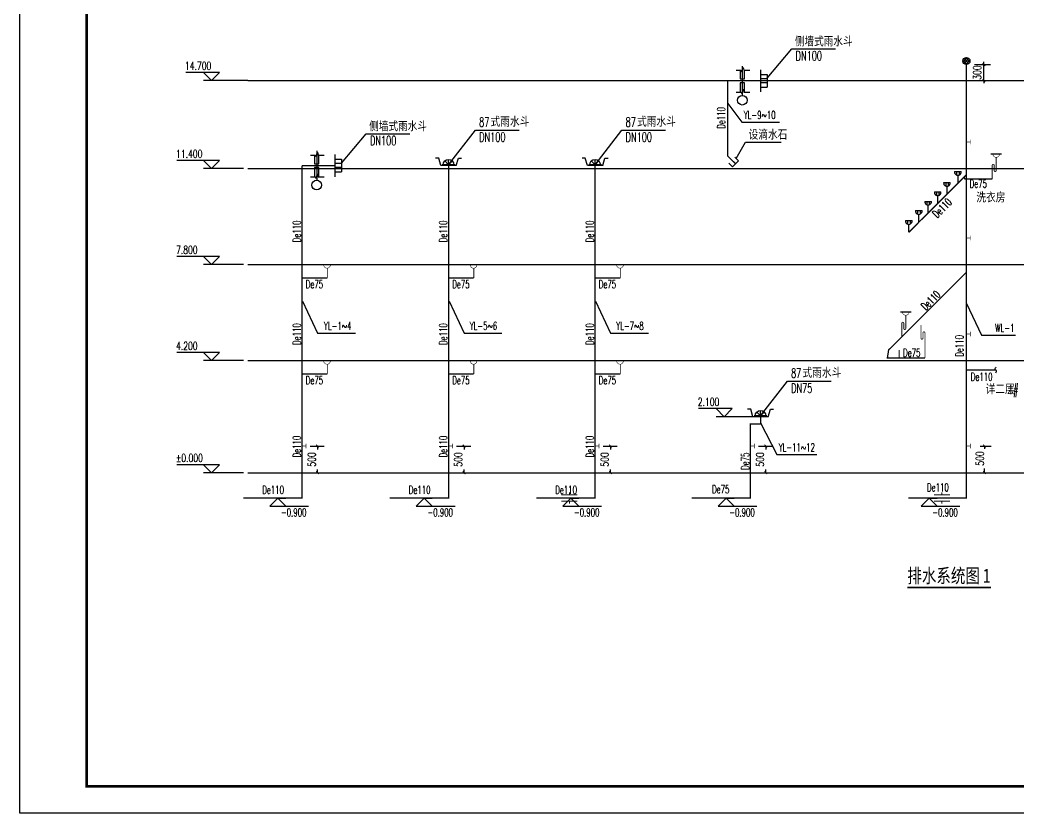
# Model space of a CAD drawing. Extents: x -216126 to 1846968, y -229642 to 543368.
# Drawn here: x 373449 to 392151, y 204810 to 219677 of the extents above; entities that cross this region are included whole.
import ezdxf

# ---------------------------------------------------------------- set-up
doc = ezdxf.new("R2010")
doc.units = 0
doc.header["$LTSCALE"] = 1000
doc.header["$MEASUREMENT"] = 0
doc.linetypes.add('DASH', pattern=[0.35, 0.25, -0.1])
doc.linetypes.add('W_P', pattern=[7, 6, -1])
doc.layers.get('Defpoints').update_dxf_attribs({"color": 250})
for name, color, linetype in [('DIM_ELEV', 171, 'Continuous'), ('DIM_SYMB', 171, 'Continuous'), ('DIM_雨水', 3, 'Continuous'), ('EQUIP_地漏', 7, 'Continuous'), ('EQUIP_污水', 7, 'Continuous'), ('EQUIP_给水', 7, 'Continuous'), ('EQUIP_雨水斗', 7, 'Continuous'), ('PIPE-污水', 2, 'Continuous'), ('PIPE-雨水', 4, 'Continuous'), ('PUB_TEXT', 7, 'Continuous'), ('S_WALL', 9, 'Continuous'), ('TEXT_污水', 7, 'Continuous'), ('TEXT_雨水', 7, 'Continuous'), ('TK', 4, 'Continuous'), ('TWT_DIM', 3, 'Continuous'), ('TWT_TEXT', 7, 'Continuous'), ('VALVE_雨水', 7, 'Continuous'), ('WP_Y_PJ', 7, 'Continuous')]:
    doc.layers.add(name, color=color, linetype=linetype)
doc.styles.add('_TCH_DIM', font='SIMPLEX', dxfattribs={"bigfont": 'GBCBIG'})
doc.styles.add('_TCH_DIM_T3', font='SIMPLEX', dxfattribs={"width": 0.705882, "bigfont": 'GBCBIG'})
doc.styles.add('_TWT_DIM_ELE', font='SIMPLEX', dxfattribs={"width": 0.8, "height": 3, "bigfont": 'HZTXT'})
doc.styles.add('_TWT_PIPEDN', font='SIMPLEX', dxfattribs={"width": 0.8, "height": 3, "bigfont": 'HZTXT'})
doc.styles.add('_TWT_SERIAL', font='COMPLEX', dxfattribs={"width": 0.8, "height": 3, "bigfont": 'HZTXT'})
doc.styles.add('HZ', font='rs', dxfattribs={"width": 0.8, "bigfont": 'hztxt'})
doc.styles.add('TK-LG-B', font='', dxfattribs={"width": 0.75})
doc.styles.get('TK-LG-B').set_extended_font_data('SimSun')
doc.dimstyles.new('_TWT_ARCH&&50', dxfattribs={"dimtxt": 148.75, "dimasz": 50, "dimexe": 125, "dimexo": 150, "dimgap": 50, "dimtad": 1, "dimdec": 0, "dimzin": 0, "dimdsep": 46, "dimtxsty": '_TCH_DIM_T3', "dimblk": 'ARCHTICK', "dimcen": 0.09, "dimclrt": 7, "dimazin": 2, "dimtfac": 1, "dimtdec": 0, "dimtix": 1, "dimtmove": 2, "dimatfit": 3, "dimfxl": 0, "dimtolj": 1, "dimtzin": 0, "dimarcsym": 0})

# ---------------------------------------------------------------- blocks, each defined once
blk = doc.blocks.new('$ATTACHMENT$00000073')
at = {"const_width": 20}
for points in [[(0, 0), (150, 0)], [(150, 90), (150, -90)]]:
    blk.add_lwpolyline(points, dxfattribs=at)
blk = doc.blocks.new('$VALVE$00000757')
for p, q in [((-293, 493), (-74, 493)), ((-74, 493), (-29, 423)), ((-29, 423), (33, 631)), ((0, 687), (0, 88)), ((33, 631), (72, 493)), ((72, 493), (355, 493)), ((0, 88), (0, -88)), ((-29, -598), (33, -390)), ((0, -88), (0, -687)), ((33, -390), (72, -528)), ((-293, -528), (-74, -528)), ((-74, -528), (-29, -598)), ((72, -528), (355, -528))]:
    blk.add_line(p, q)
for points in [[(-100, 493), (-100, 88)], [(100, 88), (100, 493)], [(-100, 88), (100, 88)], [(-100, -88), (-100, -528)], [(100, -88), (-100, -88)], [(100, -528), (100, -88)]]:
    blk.add_lwpolyline(points)
blk.add_circle((0, -911), 224)
blk = doc.blocks.new('$ATTACHMENT$00000066')
blk.add_line((-212, 500), (188, 500))
at = {"const_width": 20}
blk.add_lwpolyline([(-134, 500, 1.067664), (116, 500)], format="xyb", dxfattribs=at)
at = {"const_width": 30}
blk.add_lwpolyline([(0, 367), (0, 0)], dxfattribs=at)
at = {"style": 'HZ', "width": 0.7, "flags": 1}
for tag in ['UNIT', 'WHAT', 'SPEC']:
    blk.add_attdef(tag, (0, 0), '', height=0.001, dxfattribs=at)
blk = doc.blocks.new('2012_0718_145648')
at = {"linetype": 'ByBlock'}
for p, q in [((-368, 285), (-487, 285)), ((-288, 0), (-368, 285)), ((-288, 0), (288, 0)), ((-240, 32), (240, 32)), ((0, 32), (-141, 174)), ((0, 32), (0, 232)), ((0, 32), (141, 174)), ((288, 0), (368, 285)), ((368, 285), (487, 285))]:
    blk.add_line(p, q, dxfattribs=at)
blk.add_arc((3, 32), 200, 0, 180, dxfattribs=at)
blk = doc.blocks.new('$Attachment$00000070')
for p, q in [((28, 3), (-130, 161)), ((-129, 101), (32, 263)), ((-94, 39), (94, 228)), ((94, 39), (-94, 228)), ((129, 101), (-32, 263)), ((-28, 3), (130, 161))]:
    blk.add_line(p, q)
blk.add_circle((0, 133), 133)
blk = doc.blocks.new('$ATTACHMENT$00000120')
blk.add_blockref('$Attachment$00000070', (0, -133))
blk = doc.blocks.new('$TWTSYS$00000544')
for p, q in [((-124, 436), (124, 436)), ((-46, 436), (-46, 304)), ((46, 436), (46, 304))]:
    blk.add_line(p, q)
at = {"const_width": 50}
blk.add_lwpolyline([(0, 295), (0, 0)], dxfattribs=at)
blk.add_arc((0, 420), 125, 172.4512, 7.5488)
blk = doc.blocks.new('$TWTSYS$00000409')
blk.add_line((-53, 944), (347, 944))
for points, const_width in [([(0, 0), (0, 512, -1), (75, 512), (75, 312, 1), (150, 312), (150, 810)], 30), ([(25, 944, 1.067664), (275, 944)], 20)]:
    blk.add_lwpolyline(points, format="xyb", dxfattribs=dict(const_width=const_width))
at = {"style": 'HZ', "flags": 1}
for tag in ['WHAT', 'SPEC', 'UNIT']:
    blk.add_attdef(tag, (150, 810), '', height=0.001, dxfattribs=at)
blk = doc.blocks.new('132545')
at = {"layer": 'PIPE-污水', "linetype": 'Continuous'}
for points in [[(287231, 349815), (287208, 349805), (287214, 349790)], [(287231, 349815), (287231, 349790), (287214, 349790)]]:
    blk.add_hatch(color=256, dxfattribs=at).paths.add_polyline_path(points)
at = {"layer": 'PIPE-污水', "linetype": 'Continuous', "const_width": 50}
for points in [[(287201, 349886), (286970, 349655)], [(287291, 349975), (287201, 349886)], [(287231, 349815), (287201, 349886)], [(287231, 349815), (288256, 349815)], [(286970, 349655), (286561, 349245)], [(286561, 349245), (286213, 348897)], [(286213, 348897), (285853, 348538)], [(285853, 348538), (285506, 348191)], [(285506, 348191), (285131, 347815)]]:
    blk.add_lwpolyline(points, dxfattribs=at)
at = {"layer": 'EQUIP_地漏'}
for name, p in [('$TWTSYS$00000409', (288256, 349815)), ('$TWTSYS$00000544', (286970, 349655)), ('$TWTSYS$00000544', (286561, 349245)), ('$TWTSYS$00000544', (285853, 348538)), ('$TWTSYS$00000544', (286213, 348897)), ('$TWTSYS$00000544', (285506, 348191)), ('$TWTSYS$00000544', (285131, 347815))]:
    blk.add_blockref(name, p, dxfattribs=at)
at = {"layer": 'TEXT_污水', "linetype": 'Continuous', "style": '_TWT_PIPEDN', "width": 0.64}
blk.add_text('De75', height=300, dxfattribs=at).set_placement((287410, 349486))
blk.add_text('De110', height=300, rotation=45, dxfattribs=at).set_placement((286198, 348329))
blk = doc.blocks.new('$TWTSYS$00000408')
blk.add_line((-53, 944), (347, 944))
for points, const_width in [([(0, 0), (0, 512, -1), (75, 512), (75, 312, 1), (150, 312), (150, 810)], 30), ([(25, 944, 1.067664), (275, 944)], 20)]:
    blk.add_lwpolyline(points, format="xyb", dxfattribs=dict(const_width=const_width))
at = {"style": 'HZ', "flags": 1}
for tag in ['WHAT', 'SPEC', 'UNIT']:
    blk.add_attdef(tag, (150, 810), '', height=0.001, dxfattribs=at)
blk = doc.blocks.new('$TWTSYS$00000090')
at = {"color": 0, "const_width": 42}
blk.add_lwpolyline([(0, 303), (0, 0)], dxfattribs=at)
blk = doc.blocks.new('$TWTSYS$00000086')
at = {"const_width": 30}
blk.add_lwpolyline([(0, 0), (0, 946, 1), (-75, 946), (-75, 746, -1), (-150, 746), (-150, 1244)], format="xyb", dxfattribs=at)
blk = doc.blocks.new('13242355')
at = {"layer": 'PIPE-污水', "linetype": 'Continuous'}
for points in [[(314145, 345670), (314121, 345674), (314122, 345682)], [(314145, 345670), (314128, 345687), (314122, 345682)], [(314098, 345367), (314073, 345370), (314069, 345342)], [(314098, 345367), (314098, 345342), (314069, 345342)]]:
    blk.add_hatch(color=256, dxfattribs=at).paths.add_polyline_path(points)
at = {"layer": 'PIPE-污水', "linetype": 'Continuous', "const_width": 50}
for points in [[(317061, 348585), (314638, 346162)], [(314638, 346162), (314145, 345670)], [(314098, 345367), (314145, 345670)], [(314538, 345367), (314098, 345367)], [(315506, 345367), (314538, 345367)]]:
    blk.add_lwpolyline(points, dxfattribs=at)
at = {"layer": 'EQUIP_地漏'}
blk.add_blockref('$TWTSYS$00000408', (314638, 346162), dxfattribs=at)
at = {"layer": 'EQUIP_污水'}
for name, p in [('$TWTSYS$00000086', (315506, 345367)), ('$TWTSYS$00000090', (314538, 345367))]:
    blk.add_blockref(name, p, dxfattribs=at)
at = {"layer": 'TEXT_污水', "linetype": 'Continuous', "style": '_TWT_PIPEDN', "width": 0.64}
blk.add_text('De110', height=300, rotation=45, dxfattribs=at).set_placement((315539, 347134))
blk.add_text('De75', height=300, dxfattribs=at).set_placement((314688, 345417))
blk = doc.blocks.new('GeYuanFrame_85425800', base_point=(20.09, 4.53))
at = {"layer": 'TK'}
blk.add_lwpolyline([(20.09, 4.53), (20.09, 598.53), (861.09, 598.53), (861.09, 4.53)], close=True, dxfattribs=at)
at = {"layer": 'TK', "const_width": 1}
blk.add_lwpolyline([(45.09, 588.53), (851.09, 588.53), (851.09, 14.53), (45.09, 14.53)], close=True, dxfattribs=at)
blk = doc.blocks.new('_ArchTick')
at = {"color": 0, "linetype": 'ByBlock', "const_width": 0.4}
blk.add_lwpolyline([(-0.5, -0.5), (0.5, 0.5)], dxfattribs=at)
blk = doc.blocks.new('*D604')
at = {"layer": 'Defpoints', "color": 0}
for p in [(378736, 211690), (379025, 211690), (378736, 211190)]:
    blk.add_point(p, dxfattribs=at)
at = {"layer": 'TWT_DIM', "color": 0, "lineweight": -2}
for p, q in [((378886, 211690), (379150, 211690)), ((379025, 211690), (379025, 211622)), ((378886, 211190), (379150, 211190)), ((379025, 211190), (379025, 211252))]:
    blk.add_line(p, q, dxfattribs=at)
at = {"layer": 'TWT_DIM', "color": 0, "lineweight": -2, "xscale": 50, "yscale": 50, "zscale": 50}
for p, rotation in [((379025, 211690), 90), ((379025, 211190), 270)]:
    blk.add_blockref('_ArchTick', p, dxfattribs=dict(at, rotation=rotation))
at = {"layer": 'TWT_DIM', "color": 7, "insert": (378916, 211437), "char_height": 148.8, "attachment_point": 5, "rotation": 90, "style": '_TCH_DIM_T3'}
blk.add_mtext('\\A1;500', dxfattribs=at)
blk = doc.blocks.new('*D605')
at = {"layer": 'Defpoints', "color": 0}
for p in [(381481, 211690), (381770, 211690), (381481, 211190)]:
    blk.add_point(p, dxfattribs=at)
at = {"layer": 'TWT_DIM', "color": 0, "lineweight": -2}
for p, q in [((381631, 211690), (381895, 211690)), ((381770, 211690), (381770, 211622)), ((381631, 211190), (381895, 211190)), ((381770, 211190), (381770, 211252))]:
    blk.add_line(p, q, dxfattribs=at)
at = {"layer": 'TWT_DIM', "color": 0, "lineweight": -2, "xscale": 50, "yscale": 50, "zscale": 50}
for p, rotation in [((381770, 211690), 90), ((381770, 211190), 270)]:
    blk.add_blockref('_ArchTick', p, dxfattribs=dict(at, rotation=rotation))
at = {"layer": 'TWT_DIM', "color": 7, "insert": (381661, 211437), "char_height": 148.8, "attachment_point": 5, "rotation": 90, "style": '_TCH_DIM_T3'}
blk.add_mtext('\\A1;500', dxfattribs=at)
blk = doc.blocks.new('*D606')
at = {"layer": 'Defpoints', "color": 0}
for p in [(384226, 211690), (384515, 211690), (384226, 211190)]:
    blk.add_point(p, dxfattribs=at)
at = {"layer": 'TWT_DIM', "color": 0, "lineweight": -2}
for p, q in [((384376, 211690), (384640, 211690)), ((384515, 211690), (384515, 211622)), ((384376, 211190), (384640, 211190)), ((384515, 211190), (384515, 211252))]:
    blk.add_line(p, q, dxfattribs=at)
at = {"layer": 'TWT_DIM', "color": 0, "lineweight": -2, "xscale": 50, "yscale": 50, "zscale": 50}
for p, rotation in [((384515, 211690), 90), ((384515, 211190), 270)]:
    blk.add_blockref('_ArchTick', p, dxfattribs=dict(at, rotation=rotation))
at = {"layer": 'TWT_DIM', "color": 7, "insert": (384406, 211437), "char_height": 148.8, "attachment_point": 5, "rotation": 90, "style": '_TCH_DIM_T3'}
blk.add_mtext('\\A1;500', dxfattribs=at)
blk = doc.blocks.new('$VALVE$00000553')
at = {"const_width": 30}
for points in [[(0, 100), (-250, 100), (-250, 100)], [(0, 100), (0, 175)], [(0, 100), (250, 100), (250, 100)], [(-250, -100), (-250, -100), (0, -100)], [(250, -100), (250, -100), (0, -100)], [(0, -175), (0, -100)]]:
    blk.add_lwpolyline(points, dxfattribs=at)
blk = doc.blocks.new('*D607')
at = {"layer": 'Defpoints', "color": 0}
for p in [(387136, 211690), (387426, 211690), (387136, 211190)]:
    blk.add_point(p, dxfattribs=at)
at = {"layer": 'TWT_DIM', "color": 0, "lineweight": -2}
for p, q in [((387286, 211690), (387551, 211690)), ((387426, 211690), (387426, 211622)), ((387286, 211190), (387551, 211190)), ((387426, 211190), (387426, 211252))]:
    blk.add_line(p, q, dxfattribs=at)
at = {"layer": 'TWT_DIM', "color": 0, "lineweight": -2, "xscale": 50, "yscale": 50, "zscale": 50}
for p, rotation in [((387426, 211690), 90), ((387426, 211190), 270)]:
    blk.add_blockref('_ArchTick', p, dxfattribs=dict(at, rotation=rotation))
at = {"layer": 'TWT_DIM', "color": 7, "insert": (387316, 211437), "char_height": 148.8, "attachment_point": 5, "rotation": 90, "style": '_TCH_DIM_T3'}
blk.add_mtext('\\A1;500', dxfattribs=at)
blk = doc.blocks.new('*D608')
at = {"layer": 'Defpoints', "color": 0}
for p in [(391290, 211690), (391522, 211690), (391290, 211190)]:
    blk.add_point(p, dxfattribs=at)
at = {"layer": 'TWT_DIM', "color": 0, "lineweight": -2}
for p, q in [((391440, 211690), (391647, 211690)), ((391522, 211690), (391522, 211640)), ((391440, 211190), (391647, 211190)), ((391522, 211190), (391522, 211270))]:
    blk.add_line(p, q, dxfattribs=at)
at = {"layer": 'TWT_DIM', "color": 0, "lineweight": -2, "xscale": 50, "yscale": 50, "zscale": 50}
for p, rotation in [((391522, 211690), 90), ((391522, 211190), 270)]:
    blk.add_blockref('_ArchTick', p, dxfattribs=dict(at, rotation=rotation))
at = {"layer": 'TWT_DIM', "color": 7, "insert": (391436, 211455), "char_height": 148.8, "attachment_point": 5, "rotation": 90, "style": '_TCH_DIM_T3'}
blk.add_mtext('\\A1;500', dxfattribs=at)
blk = doc.blocks.new('$TwtSys$00000132')
at = {"elevation": 0}
blk.add_lwpolyline([(7, -101, -0.575183), (0, 0, 0.604745), (-11, 101, 16.924828)], format="xyb", dxfattribs=at)
blk = doc.blocks.new('*D609')
at = {"layer": 'Defpoints', "color": 0}
for p in [(391184, 218840), (391511, 218840), (391184, 218540)]:
    blk.add_point(p, dxfattribs=at)
at = {"layer": 'TWT_DIM', "color": 0, "lineweight": -2}
for p, q in [((391334, 218840), (391636, 218840)), ((391510, 218540), (391511, 218840)), ((391511, 218840), (391511, 218890)), ((391334, 218540), (391635, 218540)), ((391510, 218540), (391510, 218490))]:
    blk.add_line(p, q, dxfattribs=at)
at = {"layer": 'TWT_DIM', "color": 0, "lineweight": -2, "xscale": 50, "yscale": 50, "zscale": 50}
for p, rotation in [((391511, 218840), 269.9965318880768), ((391510, 218540), 89.99653188807683)]:
    blk.add_blockref('_ArchTick', p, dxfattribs=dict(at, rotation=rotation))
at = {"layer": 'TWT_DIM', "color": 7, "insert": (391386, 218690), "char_height": 148.8, "attachment_point": 5, "rotation": 89.9965, "style": '_TCH_DIM_T3'}
blk.add_mtext('\\A1;300', dxfattribs=at)

msp = doc.modelspace()

# ---------------------------------------------------------------- hatches: boundary and pattern name
at = {"layer": 'PIPE-污水', "linetype": 'Continuous'}
for points in [[(391183.9, 210714.9), (391183.9, 210702.4), (391196.4, 210702.4)], [(391183.9, 210714.9), (391196.4, 210714.9), (391196.4, 210702.4)]]:
    msp.add_hatch(color=256, dxfattribs=at).paths.add_polyline_path(points)
at = {"layer": 'PIPE-雨水', "linetype": 'W_P'}
msp.add_hatch(color=256, dxfattribs=at).paths.add_polyline_path([(386711.4, 218535.6), (386711.4, 218548.1), (386698.9, 218548.1)])
at = {"layer": 'PIPE-雨水', "linetype": 'Continuous'}
for points in [[(386711.4, 218535.6), (386698.9, 218535.6), (386698.9, 218548.1)], [(386711.4, 217126.1), (386698.9, 217126.1), (386698.9, 217121)], [(387136.2, 212101.7), (387136.2, 212114.2), (387123.7, 212114.2)], [(387136.2, 212101.7), (387123.7, 212101.7), (387123.7, 212114.2)], [(387326.1, 212101.7), (387338.6, 212101.7), (387338.6, 212089.2)], [(387326.1, 212101.7), (387326.1, 212089.2), (387338.6, 212089.2)], [(378736, 210714.9), (378736, 210702.4), (378748.5, 210702.4)], [(378736, 210714.9), (378748.5, 210714.9), (378748.5, 210702.4)], [(381481, 210714.9), (381481, 210702.4), (381493.5, 210702.4)], [(381481, 210714.9), (381493.5, 210714.9), (381493.5, 210702.4)], [(384226, 210714.9), (384226, 210702.4), (384238.5, 210702.4)], [(384226, 210714.9), (384238.5, 210714.9), (384238.5, 210702.4)], [(387136.2, 210714.9), (387136.2, 210702.4), (387148.7, 210702.4)], [(387136.2, 210714.9), (387148.7, 210714.9), (387148.7, 210702.4)]]:
    msp.add_hatch(color=256, dxfattribs=at).paths.add_polyline_path(points)
at = {"layer": 'PIPE-雨水', "linetype": 'DASH'}
msp.add_hatch(color=256, dxfattribs=at).paths.add_polyline_path([(386711.4, 217126.1), (386702.6, 217117.3), (386698.9, 217121)])

# ---------------------------------------------------------------- linework, layer by layer
at = {"color": 8, "ltscale": 0.5}
for p, q in [((377717, 218539.9), (411499.5, 218539.9)), ((377717, 216889.9), (411499.5, 216889.9)), ((377717, 215089.9), (411499.5, 215089.9)), ((377717, 213289.9), (411499.5, 213289.9)), ((377717, 211189.9), (411499.5, 211189.9))]:
    msp.add_line(p, q, dxfattribs=at)
at = {"layer": 'DIM_ELEV'}
for p, q in [((377188.3, 218689.9), (376555.3, 218689.9)), ((377038.3, 218539.9), (376888.3, 218689.9)), ((377038.3, 218539.9), (377188.3, 218689.9)), ((377717, 218539.9), (376888.3, 218539.9)), ((377188.3, 217039.9), (376388.5, 217039.9)), ((377038.3, 216889.9), (376888.3, 217039.9)), ((377038.3, 216889.9), (377188.3, 217039.9)), ((377638.3, 216889.9), (376888.3, 216889.9)), ((377188.3, 215239.9), (376388.5, 215239.9)), ((377038.3, 215089.9), (376888.3, 215239.9)), ((377638.3, 215089.9), (376888.3, 215089.9)), ((377038.3, 215089.9), (377188.3, 215239.9)), ((377188.3, 213439.9), (376388.5, 213439.9)), ((377038.3, 213289.9), (376888.3, 213439.9)), ((377038.3, 213289.9), (377188.3, 213439.9)), ((377638.3, 213289.9), (376888.3, 213289.9)), ((386797.4, 212389.9), (386164.4, 212389.9)), ((386647.4, 212239.9), (386497.4, 212389.9)), ((386647.4, 212239.9), (386797.4, 212389.9)), ((387326.1, 212239.9), (386497.4, 212239.9)), ((377188.3, 211339.9), (376388.5, 211339.9)), ((377038.3, 211189.9), (376888.3, 211339.9)), ((377038.3, 211189.9), (377188.3, 211339.9)), ((377638.3, 211189.9), (376888.3, 211189.9))]:
    msp.add_line(p, q, dxfattribs=at)
at = {"layer": 'DIM_SYMB', "const_width": 35}
msp.add_lwpolyline([(390077.2, 209037.8), (391645.8, 209037.8)], dxfattribs=at)
at = {"layer": 'DIM_雨水'}
for p, q in [((387447.6, 218583.8), (387914.6, 219134.1)), ((387914.6, 219134.1), (388733.2, 219134.1)), ((386711.4, 218109.7, 0), (386973.9, 217760.6, 0)), ((386973.9, 217760.6, 0), (387681.8, 217760.6, 0)), ((379472.2, 216994.2), (379939.2, 217544.5)), ((379939.2, 217544.5), (380757.7, 217544.5)), ((381481, 216962.2), (381984.1, 217610.8)), ((381984.1, 217610.8), (382802.7, 217610.8)), ((384226, 216962.2), (384729.1, 217610.8)), ((384729.1, 217610.8), (385547.7, 217610.8)), ((378744.3, 214402.6), (379025.9, 213807)), ((381489.3, 214402.6), (381770.9, 213807)), ((384234.3, 214402.6), (384515.9, 213807)), ((391183.9, 214363.5), (391465.5, 213768)), ((379025.9, 213807), (379734, 213807)), ((381770.9, 213807), (382479, 213807)), ((384515.9, 213807), (385224, 213807)), ((391465.5, 213768), (392105.5, 213768)), ((387326.1, 212256), (387829.2, 212904.7)), ((387829.2, 212904.7), (388647.8, 212904.7)), ((387326.1, 212124.7), (387629.2, 211529.1)), ((387629.2, 211529.1), (388382.9, 211529.1)), ((378280.3, 210714.9), (378130.3, 210564.9)), ((378256.3, 210714.9), (378430.3, 210714.9)), ((378280.3, 210714.9), (378430.3, 210564.9)), ((381025.3, 210714.9), (380875.3, 210564.9)), ((381001.3, 210714.9), (381175.3, 210714.9)), ((381025.3, 210714.9), (381175.3, 210564.9)), ((383770.3, 210714.9), (383620.3, 210564.9)), ((383746.3, 210714.9), (383920.3, 210714.9)), ((383770.3, 210714.9), (383920.3, 210564.9)), ((386680.5, 210714.9), (386530.5, 210564.9)), ((386656.5, 210714.9), (386830.5, 210714.9)), ((386680.5, 210714.9), (386830.5, 210564.9)), ((390484.9, 210714.9), (390334.9, 210564.9)), ((390460.9, 210714.9), (390634.9, 210714.9)), ((390484.9, 210714.9), (390634.9, 210564.9)), ((378130.3, 210564.9), (378858.6, 210564.9)), ((380875.3, 210564.9), (381603.6, 210564.9)), ((383620.3, 210564.9), (384348.6, 210564.9)), ((386530.5, 210564.9), (387258.8, 210564.9)), ((390334.9, 210564.9), (391063.2, 210564.9))]:
    msp.add_line(p, q, dxfattribs=at)
at = {"layer": 'PIPE-污水', "linetype": 'Continuous', "ltscale": 0.5, "const_width": 25}
for points in [[(391184.4, 218839.9), (391183.9, 210714.9)], [(391184.2, 213114.5), (391735.5, 213114.5)], [(391183.9, 210714.9), (390096.6, 210714.9)]]:
    msp.add_lwpolyline(points, dxfattribs=at)
at = {"layer": 'PIPE-雨水', "linetype": 'W_P', "ltscale": 0.5, "const_width": 25}
for points in [[(386711.4, 218535.6), (387331.2, 218535.6)], [(378736, 216946), (379355.8, 216946)]]:
    msp.add_lwpolyline(points, dxfattribs=at)
at = {"layer": 'PIPE-雨水', "linetype": 'Continuous', "ltscale": 0.5, "const_width": 25}
for points in [[(386711.4, 218535.6), (386711.4, 217126.1)], [(378736, 216946), (378736, 214839.9)], [(381481, 216946), (381481, 214839.9)], [(384226, 216946), (384226, 214839.9)], [(378736, 214839.9), (379208, 214839.9)], [(378736, 214839.9), (378736, 213039.9)], [(381481, 214839.9), (381953, 214839.9)], [(381481, 214839.9), (381481, 213039.9)], [(384226, 214839.9), (384698, 214839.9)], [(384226, 214839.9), (384226, 213039.9)], [(378736, 213039.9), (379208, 213039.9)], [(378736, 213039.9), (378736, 210714.9)], [(381481, 213039.9), (381953, 213039.9)], [(381481, 213039.9), (381481, 210714.9)], [(384226, 213039.9), (384698, 213039.9)], [(384226, 213039.9), (384226, 210714.9)], [(387136.2, 212101.7), (387326.1, 212101.7)], [(387136.2, 212101.7), (387136.2, 210714.9)], [(387326.1, 212239.9), (387326.1, 212101.7)], [(378736, 210714.9), (377632.8, 210714.9)], [(381481, 210714.9), (380377.8, 210714.9)], [(384226, 210714.9), (383122.8, 210714.9)], [(387136.2, 210714.9), (386033, 210714.9)]]:
    msp.add_lwpolyline(points, dxfattribs=at)
at = {"layer": 'PIPE-雨水', "linetype": 'DASH', "ltscale": 0.5, "const_width": 25}
msp.add_lwpolyline([(386711.4, 217126.1), (386858.4, 216979.2)], dxfattribs=at)
at = {"layer": 'S_WALL'}
for p, q in [((386867, 217081.9, 0), (387046, 217383, 0)), ((387046, 217383, 0), (387711.9, 217383, 0))]:
    msp.add_line(p, q, dxfattribs=at)
at = {"layer": 'S_WALL', "elevation": 0}
msp.add_lwpolyline([(386735, 216991.3), (386802.7, 216923.6), (386914, 217034.9), (386846.3, 217102.6)], dxfattribs=at)
at = {"layer": 'WP_Y_PJ'}
for p, q in [((387329.6, 218328.2), (387329.6, 218742.9)), ((387329.6, 218654.9), (387447.6, 218654.9)), ((387447.6, 218654.9), (387447.6, 218416.2)), ((387447.6, 218572.6), (387329.6, 218572.6)), ((387447.6, 218498.6), (387329.6, 218498.6)), ((387329.6, 218416.2), (387447.6, 218416.2)), ((379354.1, 216738.6), (379354.1, 217153.4)), ((379354.1, 217065.3), (379472.2, 217065.3)), ((379472.2, 216983), (379354.1, 216983)), ((379472.2, 217065.3), (379472.2, 216826.7)), ((379472.2, 216909), (379354.1, 216909)), ((379354.1, 216826.7), (379472.2, 216826.7))]:
    msp.add_line(p, q, dxfattribs=at)

# ---------------------------------------------------------------- block references
at = {"layer": 'EQUIP_污水', "xscale": 0.5, "yscale": 0.5, "zscale": 0.5}
for name, p in [('$ATTACHMENT$00000120', (391184.5, 218907)), ('$ATTACHMENT$00000073', (391184.3, 217389.9)), ('$ATTACHMENT$00000073', (391184.2, 215589.9)), ('$ATTACHMENT$00000066', (379208, 214839.9)), ('$ATTACHMENT$00000066', (381953, 214839.9)), ('$ATTACHMENT$00000066', (384698, 214839.9)), ('$ATTACHMENT$00000073', (391184, 213789.9)), ('$ATTACHMENT$00000066', (379208, 213039.9)), ('$ATTACHMENT$00000066', (381953, 213039.9)), ('$ATTACHMENT$00000066', (384698, 213039.9)), ('$ATTACHMENT$00000073', (378736, 211689.9)), ('$ATTACHMENT$00000073', (381481, 211689.9)), ('$ATTACHMENT$00000073', (384226, 211689.9)), ('$ATTACHMENT$00000073', (387136.2, 211689.9)), ('$ATTACHMENT$00000073', (391183.9, 211689.9))]:
    msp.add_blockref(name, p, dxfattribs=at)
at = {"layer": 'EQUIP_给水', "xscale": 0.5, "yscale": -0.5, "zscale": 0.5, "rotation": 180}
msp.add_blockref('$TwtSys$00000132', (391735.5, 213114.5), dxfattribs=at)
at = {"layer": 'EQUIP_雨水斗', "linetype": 'ByBlock', "xscale": -0.5, "yscale": 0.5, "zscale": 0.5}
for p in [(381481, 216946), (384226, 216946), (387326.1, 212239.9)]:
    msp.add_blockref('2012_0718_145648', p, dxfattribs=at)
at = {"layer": 'S_WALL'}
for name, p, xscale, yscale, zscale in [('GeYuanFrame_85425800', (373449.5, 204809.5), 50, 50, 50), ('132545', (247538.9, 41789), 0.5, 0.5, 0.5), ('13242355', (232653.6, 40654.8), 0.5, 0.5, 0.5)]:
    msp.add_blockref(name, p, dxfattribs=dict(at, xscale=xscale, yscale=yscale, zscale=zscale))
at = {"layer": 'VALVE_雨水', "rotation": 180}
for name, p, xscale, yscale, zscale in [('$VALVE$00000757', (386984.9, 218535.6), -0.4, -0.4, 0.4), ('$VALVE$00000757', (379009.4, 216946), -0.4, -0.4, 0.4), ('$VALVE$00000553', (383746.3, 210714.9), -0.6, 0.6, 0.6), ('$VALVE$00000553', (390725.8, 210714.9), -0.6, 0.6, 0.6)]:
    msp.add_blockref(name, p, dxfattribs=dict(at, xscale=xscale, yscale=yscale, zscale=zscale))

# ---------------------------------------------------------------- texts
at = {"layer": 'PUB_TEXT'}
for s, height, style, width, p in [('14.700', 148.75, '_TCH_DIM', 0.705882, (376540.3, 218742.4)), ('11.400', 148.75, '_TCH_DIM', 0.705882, (376373.5, 217092.4)), ('7.800', 148.75, '_TCH_DIM', 0.705882, (376373.5, 215292.4)), ('4.200', 148.75, '_TCH_DIM', 0.705882, (376373.5, 213492.4)), ('2.100', 148.75, '_TCH_DIM', 0.705882, (386149.4, 212442.4)), ('%%P0.000', 148.75, '_TCH_DIM', 0.705882, (376373.5, 211392.4)), ('排水系统图', 265.82, 'TK-LG-B', 0.75, (390077.2, 209125.4)), ('1', 265.8, 'TK-LG-B', 0.75, (391494.9, 209125.4))]:
    msp.add_text(s, height=height, dxfattribs=dict(at, style=style, width=width)).set_placement(p)
at = {"layer": 'TEXT_污水', "linetype": 'Continuous', "style": '_TWT_PIPEDN', "width": 0.64}
msp.add_text('De110', height=150, rotation=90, dxfattribs=at).set_placement((391127, 213364))
for p in [(391265.6, 212913.5), (390446, 210839.9)]:
    msp.add_text('De110', height=150, dxfattribs=at).set_placement(p)
at = {"layer": 'TEXT_雨水', "linetype": 'Continuous', "style": '_TWT_PIPEDN', "width": 0.64}
for s, p in [('De110', (386661.4, 217636.6)), ('De110', (378711, 215509.7)), ('De110', (381456, 215509.7)), ('De110', (384201, 215509.7)), ('De110', (378711, 213584.1)), ('De110', (381456, 213584.1)), ('De110', (384201, 213584.1)), ('De110', (378711, 211474.5)), ('De110', (381456, 211474.5)), ('De110', (384201, 211474.5)), ('De75', (387111.2, 211241.4))]:
    msp.add_text(s, height=150, rotation=90, dxfattribs=at).set_placement(p)
for s, p in [('De75', (378805.2, 214646.6)), ('De75', (381550.2, 214646.6)), ('De75', (384295.2, 214646.6)), ('De75', (378805.2, 212846.6)), ('De75', (381550.2, 212846.6)), ('De75', (384295.2, 212846.6)), ('De110', (377990.1, 210793.3)), ('De110', (380735.1, 210793.3)), ('De110', (383480.1, 210793.3)), ('De75', (386417.7, 210803))]:
    msp.add_text(s, height=150, dxfattribs=at).set_placement(p)
at = {"layer": 'TWT_TEXT'}
for s, height, style, width, p in [('侧墙式雨水斗', 180, '_TWT_PIPEDN', 0.8, (387969.6, 219180.6)), ('DN100', 175, '_TWT_PIPEDN', 0.64, (387983.5, 218916.2)), ('YL-9~10', 150, '_TWT_SERIAL', 0.64, (387011.8, 217820.6, 0)), ('侧墙式雨水斗', 180, '_TWT_PIPEDN', 0.8, (379994.1, 217591.1)), ('87', 175, '_TWT_PIPEDN', 0.64, (382053.1, 217676.1)), ('式雨水斗', 175, '_TWT_PIPEDN', 0.8, (382266.4, 217676.1)), ('87', 175, '_TWT_PIPEDN', 0.64, (384798.1, 217676.1)), ('式雨水斗', 175, '_TWT_PIPEDN', 0.8, (385011.4, 217676.1)), ('DN100', 175, '_TWT_PIPEDN', 0.64, (380008.1, 217326.6)), ('DN100', 175, '_TWT_PIPEDN', 0.64, (382053.1, 217392.9)), ('DN100', 175, '_TWT_PIPEDN', 0.64, (384798.1, 217392.9)), ('设滴水石', 175, '_TWT_PIPEDN', 0.8, (387102.2, 217433.5, 0)), ('洗衣房', 175, '_TWT_PIPEDN', 0.8, (391369, 216256.5)), ('YL-1~4', 150, '_TWT_SERIAL', 0.64, (379146.3, 213867)), ('YL-5~6', 150, '_TWT_SERIAL', 0.64, (381877.5, 213867)), ('YL-7~8', 150, '_TWT_SERIAL', 0.64, (384622.5, 213867)), ('WL-1', 150, '_TWT_SERIAL', 0.64, (391723.5, 213828)), ('87', 175, '_TWT_PIPEDN', 0.64, (387898.2, 212970)), ('式雨水斗', 175, '_TWT_PIPEDN', 0.8, (388111.5, 212970)), ('DN75', 175, '_TWT_PIPEDN', 0.64, (387898.2, 212686.8)), ('详二层', 175, '_TWT_PIPEDN', 0.8, (391543, 212661.3)), ('1#', 175, '_TWT_PIPEDN', 0.64, (391963, 212661.3)), ('YL-11~12', 150, '_TWT_SERIAL', 0.64, (387667.2, 211589.1)), ('-0.900', 150, '_TWT_DIM_ELE', 0.64, (378340.7, 210369.9)), ('-0.900', 150, '_TWT_DIM_ELE', 0.64, (381085.7, 210369.9)), ('-0.900', 150, '_TWT_DIM_ELE', 0.64, (383830.7, 210369.9)), ('-0.900', 150, '_TWT_DIM_ELE', 0.64, (386740.9, 210369.9)), ('-0.900', 150, '_TWT_DIM_ELE', 0.64, (390545.3, 210369.9))]:
    msp.add_text(s, height=height, dxfattribs=dict(at, style=style, width=width)).set_placement(p)

# ---------------------------------------------------------------- dimensions: what is measured, and where the dimension line sits
at = {"layer": 'TWT_DIM'}
dim = msp.add_aligned_dim(p1=(391184.4, 218539.9), p2=(391184.4, 218839.9), distance=-326.1, dimstyle='_TWT_ARCH&&50', dxfattribs=at)
dim.commit()
dim.dimension.update_dxf_attribs({"geometry": '*D609', "text_midpoint": (391386.1, 218689.9)})
for base, p1, p2, picture, middle in [((379025.3, 211689.9), (378736, 211189.9), (378736, 211689.9), '*D604', (378916.1, 211436.5)), ((381770.3, 211689.9), (381481, 211189.9), (381481, 211689.9), '*D605', (381661.1, 211436.5)), ((384515.3, 211689.9), (384226, 211189.9), (384226, 211689.9), '*D606', (384406.1, 211436.5)), ((387425.5, 211689.9), (387136.2, 211189.9), (387136.2, 211689.9), '*D607', (387316.3, 211436.5)), ((391522.5, 211689.9), (391289.6, 211189.9), (391289.6, 211689.9), '*D608', (391435.5, 211454.7))]:
    dim = msp.add_linear_dim(base=base, p1=p1, p2=p2, angle=90, dimstyle='_TWT_ARCH&&50', dxfattribs=at)
    dim.commit()
    dim.dimension.update_dxf_attribs({"geometry": picture, "text_midpoint": middle, "dimtype": 161})

doc.saveas('drawing.dxf')
